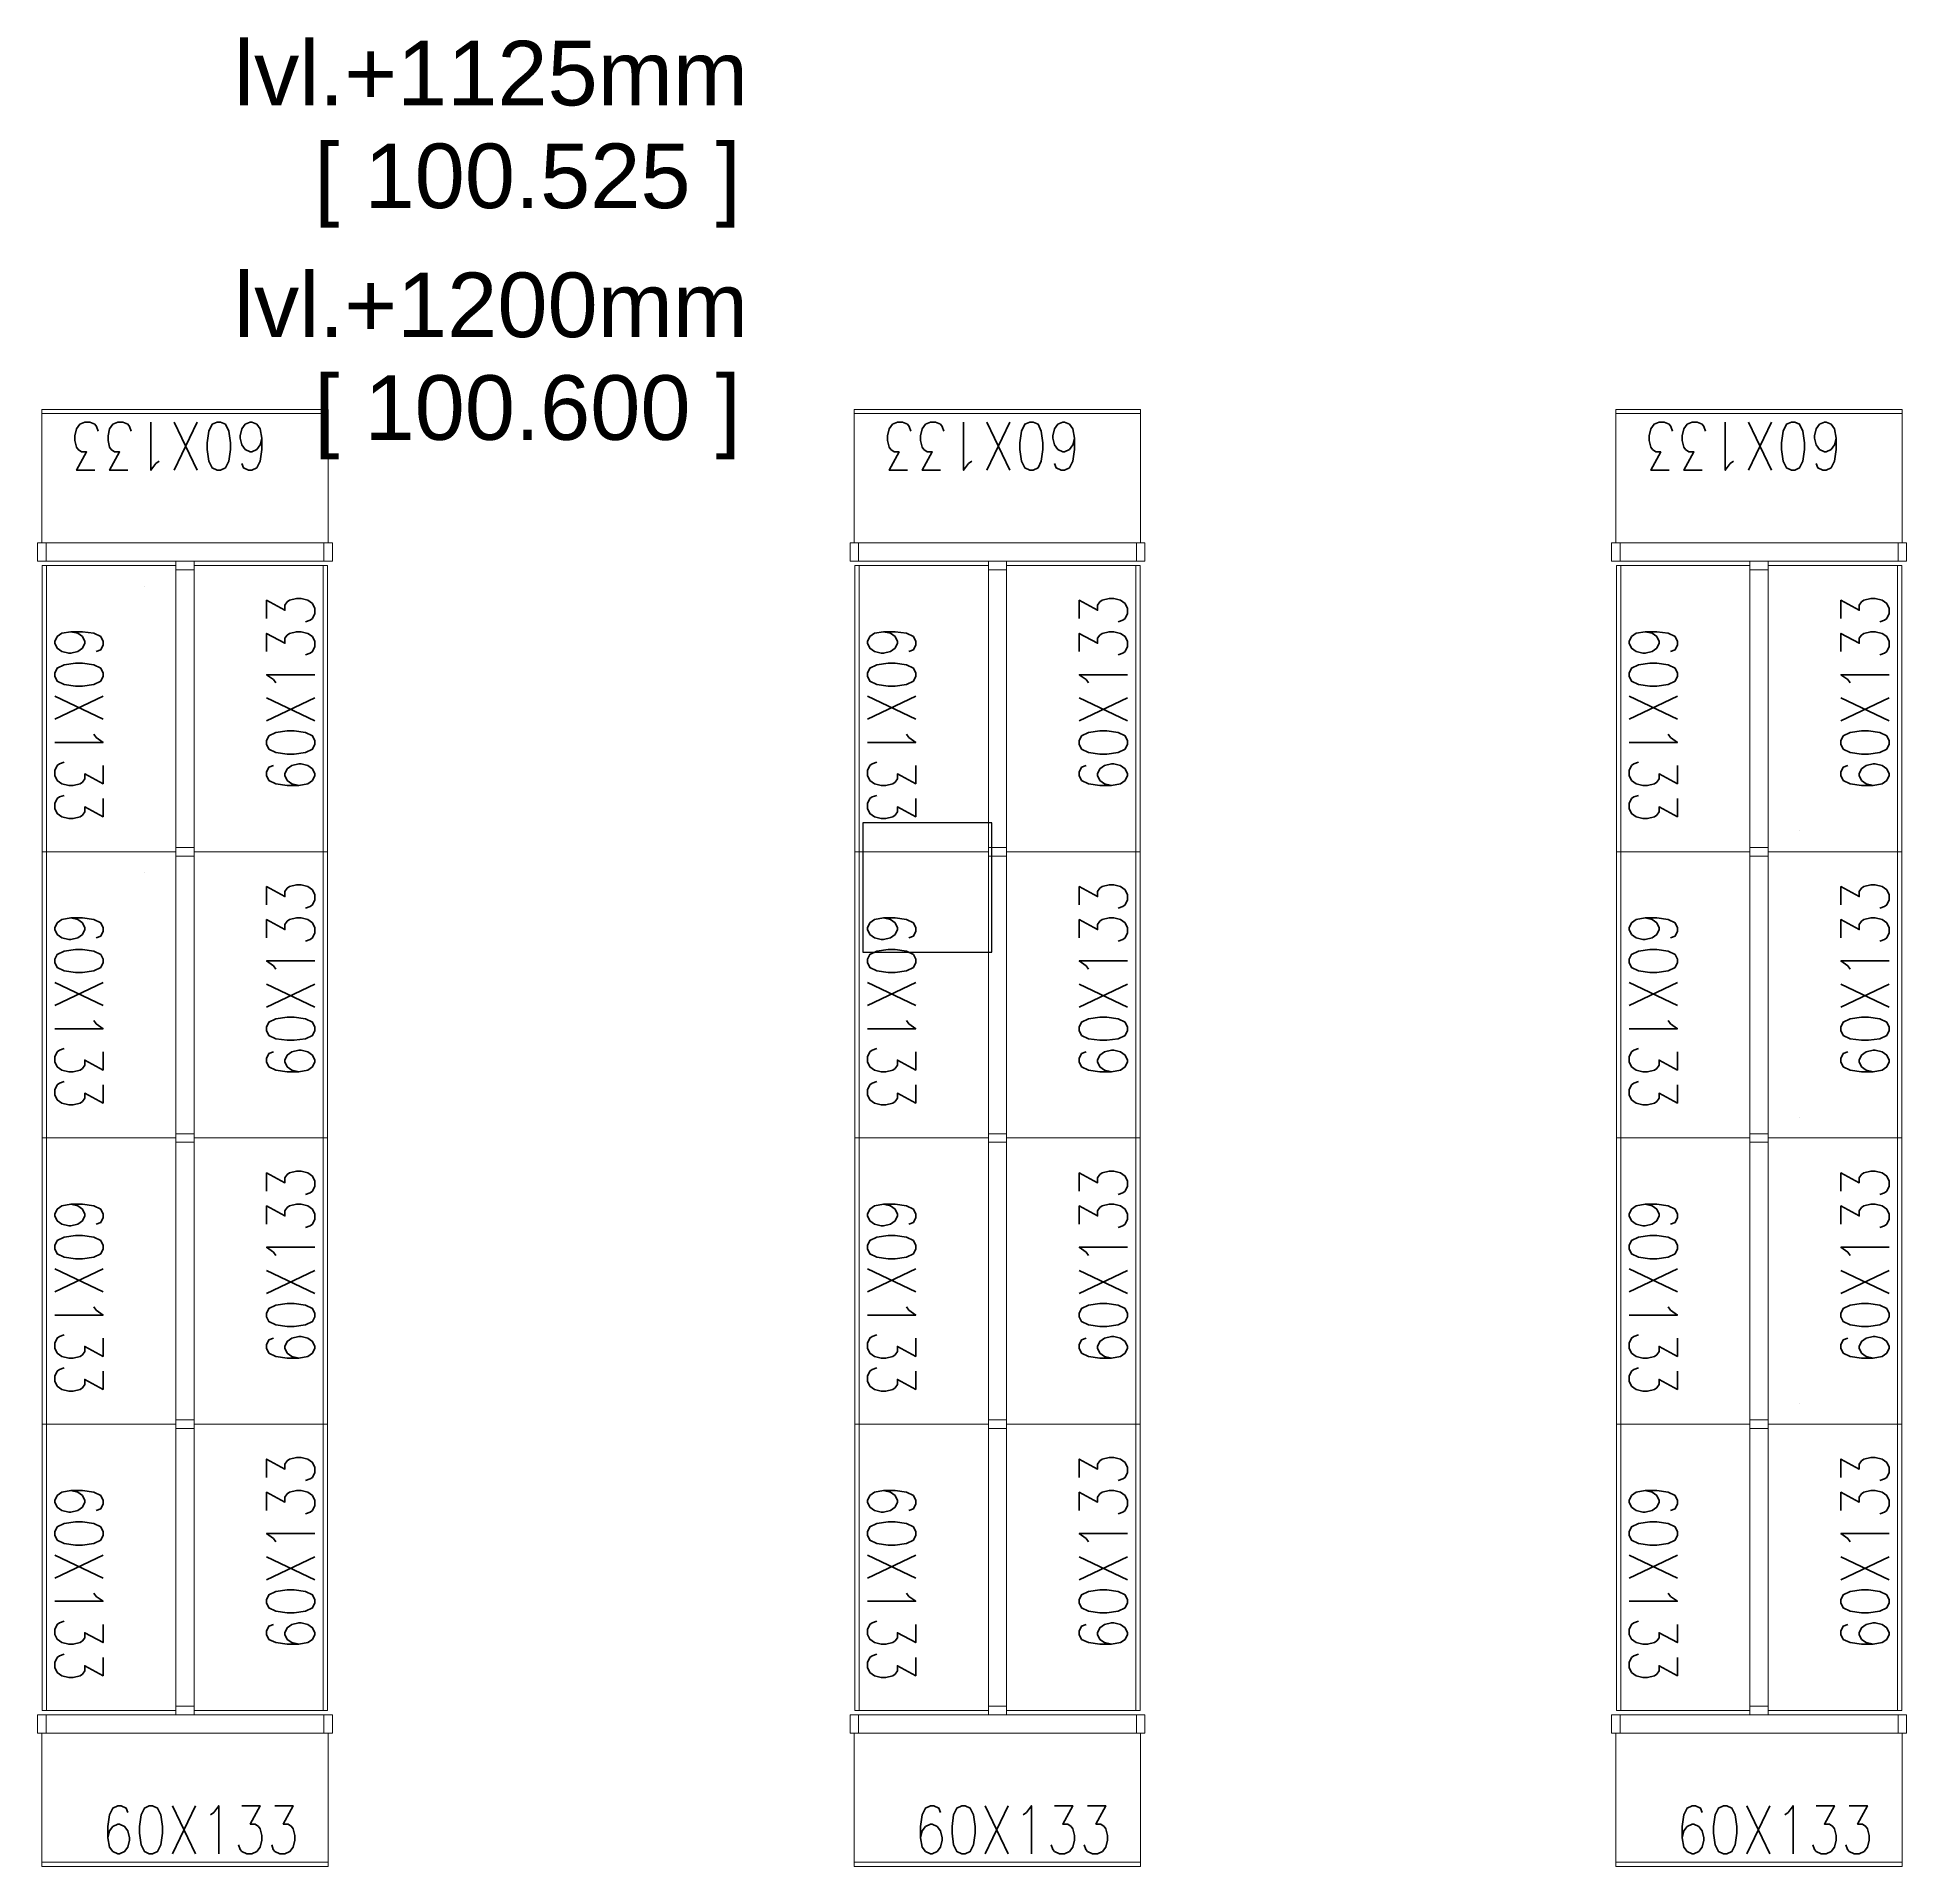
# Model space of a CAD drawing. Header units: inches. Extents: x 148614 to 294443, y 4730 to 138360.
# Drawn here: x 215754 to 224436, y 108500 to 116998 of the extents above; entities that cross this region are included whole.
import ezdxf

# ---------------------------------------------------------------- set-up
doc = ezdxf.new("R2010")
doc.units = ezdxf.units.IN
doc.header["$MEASUREMENT"] = 0
for name, color, linetype, lineweight in [('01-PDA MEP', 7, 'Continuous', 15), ('75 mm floring', 252, 'Continuous', 15), ('Column', 32, 'Continuous', 30), ('Lvl.', 34, 'Continuous', 13)]:
    doc.layers.add(name, color=color, linetype=linetype, lineweight=lineweight)
doc.styles.add('ARIAL', font='arial.ttf')
doc.styles.add('Romans', font='simplex.shx')
doc.styles.get("Standard").update_dxf_attribs({"font": 'arial.ttf'})

# ---------------------------------------------------------------- blocks, each defined once
blk = doc.blocks.new('A$C23264642')
at = {"color": 150}
for p, q in [((-1515.3, 798.5), (-185.3, 798.5)), ((-1515.3, 713.5), (-185.3, 713.5)), ((-1515.3, 713.5), (-1515.3, 93.5)), ((-185.3, 93.5), (-185.3, 713.5)), ((-1515.3, 113.5), (-185.3, 113.5)), ((-1515.3, 93.5), (-185.3, 93.5))]:
    blk.add_line(p, q, dxfattribs=at)
for points in [[(-1495.3, 798.5), (-1495.3, 713.5), (-1535.3, 713.5), (-1535.3, 798.5)], [(-165.3, 798.5), (-165.3, 713.5), (-205.3, 713.5), (-205.3, 798.5)]]:
    blk.add_lwpolyline(points, close=True, dxfattribs=at)
at = {"style": 'Romans', "width": 0.8}
blk.add_text('60X133', height=224, dxfattribs=at).set_placement((-1238.2, 152.3))
at = {"color": 150, "char_height": 0.2, "attachment_point": 1}
for insert, width in [((-1419.1, 567), 1141.6), ((-1192.5, 415.1), 898.794)]:
    blk.add_mtext('60X133', dxfattribs=dict(at, insert=insert, width=width))
blk = doc.blocks.new('gr flr')
at = {"lineweight": 5}
for p, rotation in [((2315646.7, -3240469.1, -130.2), 180), ((2319421.1, -3240469.1, -33.8), 180), ((2322958.8, -3240469.1, -33.8), 180), ((2315741, -3242802.9, -130.2), 270), ((2317253, -3241102.3, -130.2), 90), ((2319515.4, -3242802.9, -33.8), 270), ((2321027.4, -3241102.3, -33.8), 90), ((2323053.1, -3242802.9, -33.8), 270), ((2324565.1, -3241102.3, -33.8), 90), ((2315741, -3244132.9, -130.2), 270), ((2317253, -3242432.3, -130.2), 90), ((2319515.4, -3244132.9, -33.8), 270), ((2321027.4, -3242432.3, -33.8), 90), ((2323053.1, -3244132.9, -33.8), 270), ((2324565.1, -3242432.3, -33.8), 90), ((2315741, -3245462.9, -130.2), 270), ((2317253, -3243762.3, -130.2), 90), ((2319515.4, -3245462.9, -33.8), 270), ((2321027.4, -3243762.3, -33.8), 90), ((2323053.1, -3245462.9, -33.8), 270), ((2324565.1, -3243762.3, -33.8), 90), ((2315741, -3246792.9, -130.2), 270), ((2317253, -3245092.3, -130.2), 90), ((2319515.4, -3246792.9, -33.8), 270), ((2321027.4, -3245092.3, -33.8), 90), ((2323053.1, -3246792.9, -33.8), 270), ((2324565.1, -3245092.3, -33.8), 90)]:
    blk.add_blockref('A$C23264642', p, dxfattribs=dict(at, rotation=rotation))
for p in [(2317347.3, -3247426, -130.2), (2321121.7, -3247426, -33.8), (2324659.4, -3247426, -33.8)]:
    blk.add_blockref('A$C23264642', p, dxfattribs=at)

msp = doc.modelspace()

# ---------------------------------------------------------------- linework, layer by layer
at = {"layer": 'Column', "ltscale": 20}
msp.add_lwpolyline([(220187.6, 113348.5), (219587.6, 113348.5), (219587.6, 112748.5), (220187.6, 112748.5)], close=True, dxfattribs=at)

# ---------------------------------------------------------------- block references
at = {"layer": '01-PDA MEP'}
msp.add_blockref('gr flr', (-2100057.9, 3355832.3), dxfattribs=at)

# ---------------------------------------------------------------- texts
at = {"layer": '75 mm floring', "color": 3, "linetype": 'Continuous', "lineweight": 30, "ltscale": 10, "insert": (216551.1, 115905.3), "char_height": 300, "width": 2814.375, "attachment_point": 1, "style": 'ARIAL'}
msp.add_mtext(' lvl.+1200mm', dxfattribs=at)
at = {"layer": 'Lvl.', "insert": (216551.1, 116981.8), "char_height": 300, "width": 4174.614, "attachment_point": 1, "style": 'ARIAL'}
msp.add_mtext(' lvl.+1125mm', dxfattribs=at)
at = {"layer": 'Lvl.', "color": 6, "char_height": 300, "width": 2814.375, "attachment_point": 1, "style": 'ARIAL'}
for s, insert in [('[ 100.525 ]', (217040.4, 116504.6)), ('[ 100.600 ]', (217040.4, 115428.1))]:
    msp.add_mtext(s, dxfattribs=dict(at, insert=insert))

doc.saveas('drawing.dxf')
